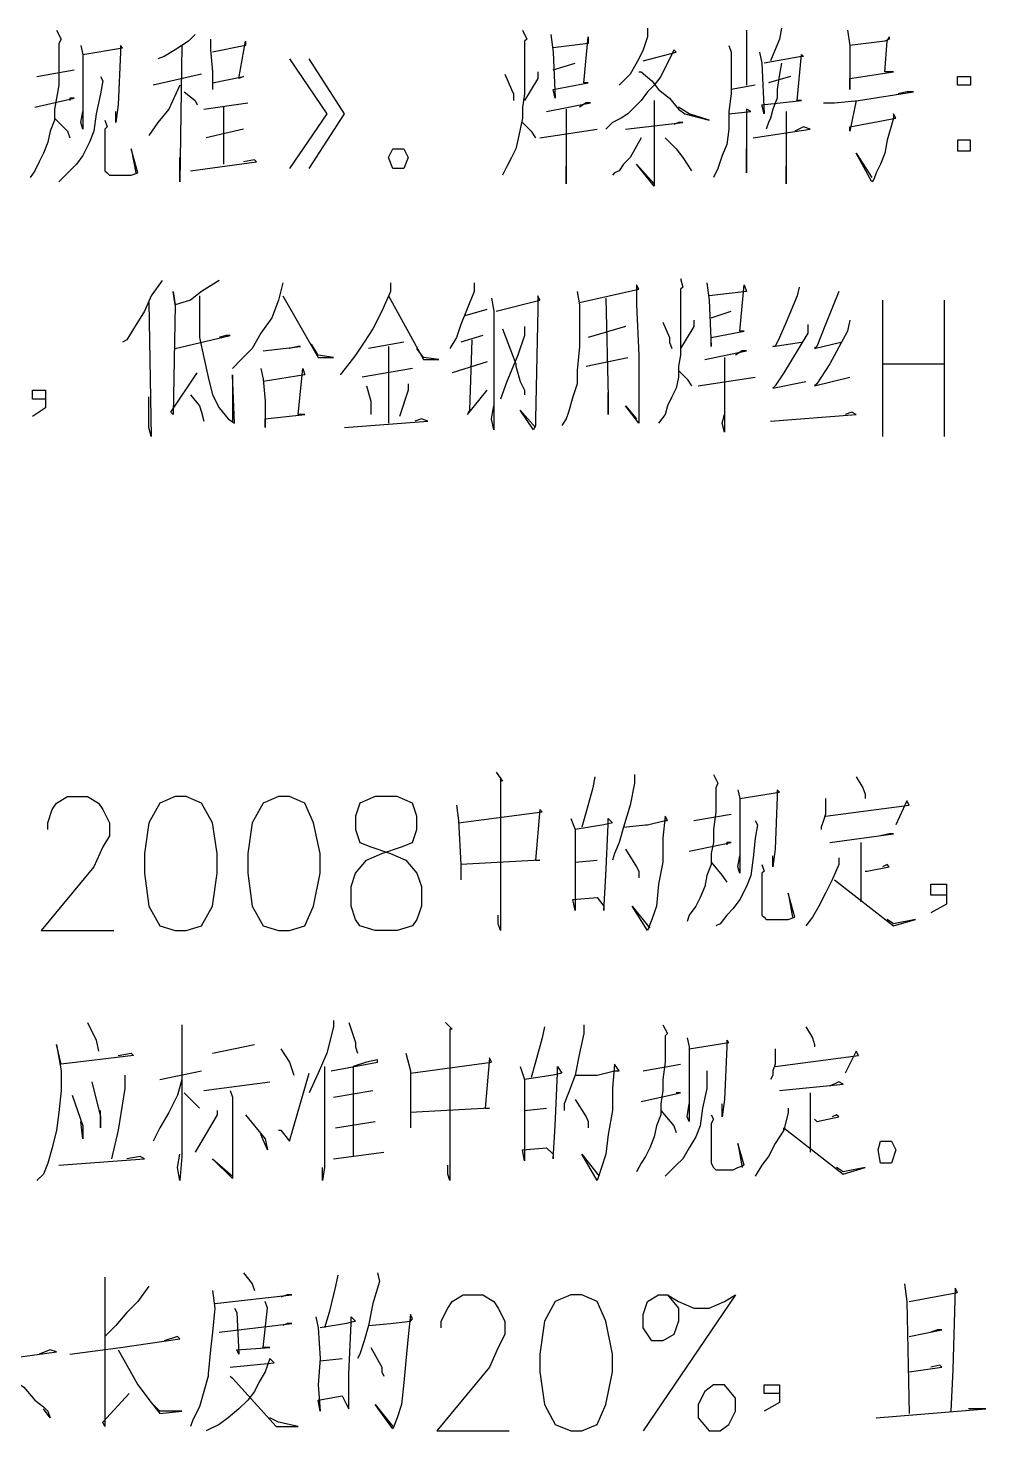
# Model space of a CAD drawing. Header units: millimetres. Extents: x -892 to 4698, y -3687 to 4524.
# Drawn here: x 3931 to 4215.1, y 3663.5 to 4079.9 of the extents above; entities that cross this region are included whole.
import ezdxf

# ---------------------------------------------------------------- set-up
doc = ezdxf.new("R2010")
doc.units = ezdxf.units.MM
doc.layers.add('1', color=7, linetype='Continuous')

msp = doc.modelspace()

# ---------------------------------------------------------------- linework, layer by layer
at = {"layer": '1', "color": 0, "lineweight": 25}
for points in [[(3939.45, 4079.29), (3940.76, 4076.68), (3940.1, 4075.38), (3940.1, 4068.21), (3940.1, 4063), (3939.45, 4059.09), (3938.8, 4055.83), (3938.8, 4052.57), (3937.5, 4049.31), (3936.85, 4046.05), (3935.54, 4042.8), (3934.24, 4040.19), (3932.94, 4037.58), (3931.63, 4035.63)], [(3980.51, 4077.99), (3978.56, 4076.03), (3974.65, 4073.43), (3971.39, 4071.47), (3969.43, 4070.82)], [(4077.61, 4079.29), (4078.92, 4076.68), (4078.27, 4076.03), (4078.27, 4065.61), (4078.27, 4060.39), (4077.61, 4056.48), (4077.61, 4053.22), (4076.96, 4049.96), (4076.31, 4046.71), (4075.66, 4044.1), (4074.36, 4041.49), (4073.05, 4038.89), (4071.75, 4036.28)], [(4086.09, 4077.99), (4086.74, 4072.77), (4087.39, 4059.09), (4086.74, 4061.7), (4097.17, 4063.65), (4095.86, 4063.65), (4097.17, 4077.34), (4097.17, 4075.38), (4086.74, 4074.08)], [(4114.76, 4079.94), (4114.76, 4077.34), (4113.46, 4073.43), (4112.15, 4070.82), (4109.55, 4066.26), (4107.59, 4064.3), (4106.29, 4063)], [(4144.09, 4079.29), (4144.09, 4077.34), (4144.09, 4063)], [(4154.51, 4079.94), (4153.86, 4076.68), (4151.26, 4070.17)], [(4174.07, 4079.29), (4174.72, 4074.73), (4174.72, 4061.7), (4174.72, 4064.95), (4187.75, 4066.91), (4185.14, 4066.91), (4185.8, 4076.03), (4186.45, 4077.34), (4186.45, 4076.68), (4185.14, 4076.03), (4174.72, 4074.73)], [(3946.62, 4074.73), (3947.27, 4072.12), (3947.27, 4053.88), (3947.27, 4049.96), (3946.62, 4051.92), (3947.27, 4055.18)], [(3947.27, 4072.12), (3959, 4074.08), (3958.35, 4074.73), (3958.35, 4072.77), (3957.7, 4057.13), (3957.05, 4051.92), (3957.05, 4053.22), (3957.05, 4055.18)], [(3976.6, 4074.73), (3975.95, 4034.32), (3975.95, 4037.58), (3975.95, 4041.49)], [(3985.07, 4076.68), (3985.07, 4073.43), (3985.72, 4066.91), (3985.72, 4061.7)], [(3985.72, 4063.65), (3994.85, 4065.61), (3993.54, 4064.95), (3995.5, 4076.03), (3995.5, 4074.73), (3985.72, 4072.77)], [(4113.46, 4070.17), (4123.23, 4072.77), (4122.58, 4073.43), (4121.93, 4072.12), (4119.97, 4068.21), (4118.67, 4065.61), (4116.72, 4063), (4114.76, 4061.04), (4112.81, 4058.44), (4110.85, 4056.48), (4108.9, 4054.53), (4106.94, 4053.22), (4104.33, 4051.92), (4103.03, 4050.62), (4102.38, 4049.96)], [(4138.87, 4074.73), (4139.53, 4072.77), (4139.53, 4066.26), (4139.53, 4060.39), (4138.87, 4055.18), (4138.87, 4049.96), (4138.22, 4045.4), (4136.92, 4042.14), (4135.62, 4038.23), (4134.31, 4035.63)], [(4148, 4072.77), (4148.65, 4069.52), (4149.3, 4054.53), (4148.65, 4057.13), (4160.38, 4058.44), (4159.08, 4058.44), (4160.38, 4072.12), (4161.03, 4071.47), (4160.38, 4071.47), (4149.3, 4069.52)], [(4008.53, 4070.82), (4019.61, 4054.53), (4008.53, 4038.23)], [(4014.4, 4038.23), (4024.83, 4054.53), (4014.4, 4070.82)], [(4086.74, 4067.56), (4093.25, 4069.52)], [(4154.51, 4069.52), (4153.86, 4066.26), (4153.21, 4061.7), (4153.21, 4059.09), (4151.91, 4055.83), (4151.26, 4053.22), (4150.6, 4051.92), (4149.95, 4049.96)], [(3933.59, 4065.61), (3944.67, 4067.56)], [(3952.49, 4065.61), (3953.14, 4064.3), (3952.49, 4060.39), (3951.18, 4054.53), (3950.53, 4049.31), (3949.23, 4046.05), (3947.27, 4042.14), (3945.32, 4039.54), (3943.36, 4037.58), (3941.41, 4035.63), (3940.1, 4034.32)], [(3982.47, 4066.26), (3968.13, 4063)], [(4072.4, 4066.26), (4074.36, 4061.7), (4075.01, 4060.39), (4075.01, 4058.44)], [(4082.18, 4066.91), (4082.18, 4064.95), (4078.27, 4058.44)], [(4112.15, 4066.91), (4112.81, 4066.91), (4116.06, 4064.3), (4118.02, 4061.7), (4121.28, 4059.09), (4123.88, 4055.83), (4125.84, 4054.53), (4133.01, 4052.57), (4127.14, 4054.53), (4123.88, 4056.48)], [(4157.12, 4065.61), (4150.6, 4063.65)], [(4210.56, 4065.61), (4210.56, 4063), (4206.65, 4063), (4206.65, 4065.61), (4210.56, 4065.61)], [(3975.95, 4063), (3972.69, 4055.83), (3969.43, 4051.92), (3966.82, 4048.01)], [(3977.25, 4061.04), (3980.51, 4058.44), (3981.16, 4057.13)], [(4146.69, 4063), (4139.53, 4061.7)], [(4166.9, 4057.79), (4170.16, 4057.79), (4177.32, 4058.44), (4193.62, 4061.04), (4191.66, 4061.04), (4189.06, 4060.39)], [(3932.94, 4056.48), (3944.67, 4059.09), (3943.36, 4059.09), (3943.36, 4058.44)], [(3983.12, 4055.83), (3996.15, 4057.79)], [(3988.98, 4056.48), (3988.98, 4039.54)], [(4084.78, 4055.18), (4097.82, 4057.79), (4096.51, 4057.79), (4094.56, 4056.48)], [(4116.72, 4057.79), (4116.72, 4033.02), (4111.5, 4039.54), (4116.72, 4033.67)], [(4116.72, 4058.44), (4116.72, 4057.79)], [(4176.67, 4058.44), (4174.72, 4049.31), (4174.72, 4050.62), (4188.4, 4053.22), (4187.75, 4054.53), (4187.75, 4053.22), (4185.8, 4046.71), (4185.14, 4042.8), (4183.84, 4039.54), (4182.54, 4036.93), (4181.89, 4034.98), (4181.23, 4034.32), (4176.67, 4042.8), (4181.23, 4035.63)], [(3938.8, 4053.22), (3942.71, 4049.31), (3943.36, 4047.36)], [(3953.79, 4052.57), (3954.44, 4050.62), (3953.79, 4049.96), (3953.79, 4039.54), (3953.79, 4037.58), (3954.44, 4036.93), (3955.09, 4036.28), (3956.4, 4036.28), (3960.31, 4036.28), (3961.61, 4036.28), (3963.57, 4036.93), (3961.61, 4044.1), (3962.91, 4036.93)], [(4090.65, 4055.83), (4090.65, 4033.67), (4090.65, 4036.28), (4090.65, 4038.89)], [(4138.87, 4054.53), (4145.39, 4055.18), (4144.09, 4055.83), (4144.09, 4036.93), (4144.09, 4040.19), (4144.09, 4044.1)], [(4155.82, 4055.18), (4155.82, 4053.22), (4155.82, 4052.57), (4155.82, 4033.67), (4155.82, 4036.28), (4155.82, 4038.89)], [(3994.85, 4049.96), (3983.77, 4047.36)], [(4077.61, 4051.92), (4080.22, 4049.31), (4081.52, 4047.36)], [(4082.83, 4047.36), (4099.77, 4049.96)], [(4108.24, 4049.96), (4125.19, 4051.92), (4123.88, 4051.92), (4122.58, 4051.27)], [(4146.04, 4047.36), (4162.99, 4049.96), (4161.03, 4050.62), (4158.43, 4049.31)], [(4042.42, 4044.1), (4043.73, 4041.49), (4042.42, 4038.23), (4039.16, 4038.23), (4037.86, 4041.49), (4039.16, 4044.1), (4042.42, 4044.1)], [(4112.81, 4047.36), (4109.55, 4041.49), (4107.59, 4039.54), (4106.29, 4037.58), (4104.99, 4036.93), (4104.33, 4036.28)], [(4119.97, 4047.36), (4123.23, 4044.1), (4125.19, 4041.49), (4127.8, 4037.58)], [(4206.65, 4046.71), (4206.65, 4043.45), (4210.56, 4043.45), (4210.56, 4046.71), (4206.65, 4046.71)], [(3979.21, 4037.58), (3998.76, 4040.19), (3998.11, 4040.84), (3994.85, 4040.19)], [(3970.73, 4005), (3967.48, 4000.44), (3965.52, 3995.87), (3962.26, 3990.66), (3960.31, 3987.4), (3959, 3986.75)], [(3987.68, 4005), (3982.47, 4001.74), (3979.21, 3999.13), (3974.65, 3997.83), (3973.99, 4001.74), (3974.65, 3997.83), (3973.99, 3965.24), (3973.34, 3965.9), (3981.16, 3977.63)], [(4006.58, 4004.35), (4005.28, 3999.13), (4003.32, 3993.92), (4000.06, 3989.36), (3997.45, 3984.79), (3994.2, 3981.54), (3991.59, 3978.93)], [(4038.51, 4004.35), (4038.51, 4001.74), (4035.91, 3995.87), (4033.3, 3990.66), (4030.69, 3986.75), (4028.08, 3982.84), (4026.13, 3980.23), (4023.52, 3976.97)], [(4063.28, 4004.35), (4063.28, 4001.74), (4059.37, 3991.96), (4058.06, 3988.05), (4056.11, 3984.79)], [(4094.56, 3998.48), (4112.15, 4002.39), (4111.5, 4003.69), (4111.5, 3997.83), (4112.15, 3982.84), (4112.15, 3975.02), (4112.15, 3973.72), (4112.15, 3968.5), (4112.15, 3964.59), (4112.15, 3962.64), (4108.24, 3967.85), (4111.5, 3963.94)], [(4124.54, 4005.65), (4125.19, 4003.04), (4124.54, 4002.39), (4124.54, 3991.31), (4124.54, 3986.75), (4124.54, 3982.84), (4123.88, 3979.58), (4123.88, 3976.32), (4123.23, 3973.06), (4121.93, 3970.46), (4120.63, 3967.85), (4119.97, 3965.24), (4118.02, 3962.64)], [(4132.36, 4004.35), (4133.01, 3999.13), (4133.66, 3985.45), (4133.66, 3988.05), (4143.44, 3990.01), (4142.13, 3990.01), (4143.44, 4003.69), (4144.09, 4001.74), (4133.01, 4000.44)], [(4159.73, 4003.04), (4159.08, 4000.44), (4155.82, 3992.62), (4153.86, 3988.05), (4152.56, 3985.45), (4151.91, 3985.45), (4160.38, 3986.75)], [(3966.82, 3998.48), (3967.48, 3958.73), (3966.82, 3961.33), (3966.82, 3970.46)], [(3981.81, 4000.44), (3981.81, 3993.92), (3981.81, 3988.05), (3983.12, 3982.19), (3984.42, 3976.32), (3985.72, 3971.11), (3987.68, 3967.2), (3990.29, 3963.94), (3992.24, 3962.64), (3991.59, 3976.97), (3991.59, 3963.29)], [(4006.58, 4000.44), (4017.01, 3982.19), (4021.57, 3982.19), (4017.01, 3982.84), (4015.05, 3986.1)], [(4037.86, 4000.44), (4048.29, 3981.54), (4052.85, 3981.54), (4048.29, 3982.19), (4046.33, 3984.79)], [(4068.49, 3999.78), (4069.14, 3995.87), (4069.14, 3960.68), (4068.49, 3963.94), (4069.14, 3967.85)], [(4069.79, 3995.87), (4082.83, 3999.13), (4082.18, 4000.44), (4082.18, 3996.53), (4081.52, 3963.94), (4081.52, 3961.99), (4080.87, 3960.68), (4076.96, 3966.55), (4081.52, 3961.33)], [(4093.91, 4001.74), (4094.56, 3997.83), (4094.56, 3993.27), (4094.56, 3985.45), (4093.91, 3978.28), (4093.91, 3974.37), (4092.6, 3970.46), (4091.3, 3965.9), (4090.65, 3963.94), (4089.34, 3961.99)], [(4102.38, 3999.78), (4103.03, 3970.46), (4103.03, 3965.24), (4103.03, 3967.85), (4103.03, 3971.76)], [(4171.46, 4001.74), (4167.55, 3991.96), (4164.94, 3985.45), (4164.29, 3984.79), (4172.11, 3986.75)], [(4184.49, 3999.13), (4184.49, 3958.73)], [(4202.74, 3999.13), (4202.74, 3958.73)], [(4060.67, 3994.57), (4067.19, 3996.53)], [(4133.66, 3993.92), (4139.53, 3995.87)], [(4078.27, 3991.31), (4078.27, 3988.71), (4076.31, 3982.84), (4073.05, 3975.02), (4071.1, 3969.81)], [(4071.75, 3990.66), (4075.66, 3980.23), (4075.66, 3979.58), (4076.96, 3975.02), (4078.27, 3972.41), (4078.27, 3971.11)], [(4108.24, 3991.31), (4097.17, 3988.05)], [(4119.32, 3992.62), (4121.28, 3988.05), (4121.28, 3986.75), (4121.93, 3984.79)], [(4128.45, 3993.27), (4128.45, 3991.31), (4124.54, 3984.79)], [(4162.34, 3991.96), (4162.34, 3989.36), (4157.12, 3980.88), (4155.17, 3977.63), (4152.56, 3973.72), (4151.91, 3973.06), (4161.68, 3975.02)], [(4174.72, 3993.27), (4174.07, 3990.01), (4168.85, 3980.23), (4164.94, 3974.37), (4164.29, 3973.72), (4174.72, 3976.32)], [(3974.65, 3984.79), (3990.94, 3988.71), (3989.63, 3988.71), (3987.68, 3988.05)], [(4000.71, 3984.14), (4011.79, 3985.45), (4011.14, 3985.45), (4008.53, 3984.79)], [(4042.42, 3986.75), (4031.99, 3984.79)], [(4037.86, 3985.45), (4037.86, 3962.64)], [(4065.88, 3988.71), (4059.37, 3986.75)], [(4062.62, 3987.4), (4061.97, 3966.55), (4061.32, 3965.24), (4067.19, 3972.41)], [(4096.51, 3979.58), (4108.9, 3982.19)], [(4131.71, 3981.54), (4144.09, 3984.14), (4142.78, 3984.14), (4140.83, 3982.84)], [(4137.57, 3982.19), (4137.57, 3960.03), (4136.92, 3962.64), (4137.57, 3965.24)], [(4000.06, 3978.93), (4000.71, 3975.67), (4001.36, 3969.15), (4001.36, 3961.33), (4001.36, 3963.94), (4013.1, 3965.24), (4011.14, 3965.24), (4012.44, 3978.93), (4013.1, 3976.97), (4000.71, 3975.02)], [(4045.03, 3978.93), (4030.04, 3976.32)], [(4067.19, 3980.88), (4056.76, 3977.63)], [(4123.88, 3978.28), (4126.49, 3975.67), (4127.8, 3973.72)], [(4184.49, 3980.23), (4202.74, 3980.23)], [(4031.34, 3973.72), (4032.65, 3969.15), (4032.65, 3967.2), (4032.65, 3965.24)], [(4043.73, 3974.37), (4043.73, 3972.41), (4041.12, 3964.59)], [(4129.75, 3973.72), (4146.69, 3976.32)], [(3936.19, 3969.81), (3932.28, 3969.81), (3932.28, 3972.41), (3936.19, 3972.41), (3936.19, 3967.2), (3932.28, 3964.59)], [(3979.21, 3971.11), (3981.81, 3967.85), (3982.47, 3965.9), (3983.12, 3963.29)], [(4151.26, 3963.29), (4176.67, 3965.24), (4175.37, 3965.9), (4173.41, 3965.24)], [(4024.83, 3961.33), (4049.59, 3963.29), (4047.64, 3963.94), (4045.68, 3963.29)], [(4069.79, 3859.02), (4071.75, 3856.41), (4071.1, 3857.06), (4071.1, 3812.09), (4070.45, 3814.05), (4070.45, 3816.66)], [(4099.12, 3857.71), (4098.47, 3854.45), (4096.51, 3847.29), (4095.21, 3842.72)], [(4110.85, 3858.36), (4110.85, 3855.76), (4109.55, 3849.24), (4107.59, 3842.72), (4106.29, 3838.16), (4104.99, 3834.9), (4104.33, 3832.95)], [(4134.31, 3858.36), (4135.62, 3855.76), (4134.96, 3854.45), (4134.96, 3847.29), (4134.31, 3842.07), (4134.31, 3838.16), (4133.66, 3834.9), (4133.66, 3831.64), (4132.36, 3828.39), (4131.71, 3825.13), (4130.4, 3821.87), (4129.1, 3819.26), (4127.14, 3816.66), (4126.49, 3814.7)], [(4176.67, 3857.71), (4178.63, 3854.45), (4179.28, 3852.5), (4179.28, 3851.2)], [(4141.48, 3853.8), (4142.13, 3851.2), (4142.13, 3832.95), (4142.13, 3829.04), (4141.48, 3830.99), (4142.13, 3834.25)], [(4142.13, 3851.2), (4153.86, 3853.15), (4153.21, 3853.8), (4153.21, 3851.85), (4152.56, 3836.21), (4151.91, 3830.99), (4151.91, 3832.3), (4151.91, 3834.25)], [(3936.85, 3842.07), (3936.85, 3844.03), (3938.15, 3847.94), (3939.45, 3849.89), (3942.71, 3851.85), (3948.58, 3851.85), (3951.84, 3849.89), (3953.14, 3847.94), (3955.09, 3844.03), (3955.09, 3840.12), (3953.14, 3836.86), (3950.53, 3830.99), (3934.89, 3812.09), (3956.4, 3812.09)], [(3974.65, 3851.85), (3970.08, 3849.89), (3966.82, 3844.03), (3965.52, 3834.9), (3965.52, 3829.04), (3966.82, 3819.26), (3970.08, 3813.4), (3974.65, 3812.09), (3977.9, 3812.09), (3982.47, 3813.4), (3985.72, 3819.26), (3987.03, 3829.04), (3987.03, 3834.9), (3985.72, 3844.03), (3982.47, 3849.89), (3977.9, 3851.85), (3974.65, 3851.85)], [(4005.28, 3851.85), (4000.71, 3849.89), (3997.45, 3844.03), (3996.15, 3834.9), (3996.15, 3829.04), (3997.45, 3819.26), (4000.71, 3813.4), (4005.28, 3812.09), (4008.53, 3812.09), (4013.1, 3813.4), (4015.7, 3819.26), (4017.66, 3829.04), (4017.66, 3834.9), (4015.7, 3844.03), (4013.1, 3849.89), (4008.53, 3851.85), (4005.28, 3851.85)], [(4033.95, 3851.85), (4029.39, 3849.89), (4028.08, 3845.98), (4028.08, 3842.07), (4029.39, 3838.16), (4032.65, 3836.86), (4038.51, 3834.9), (4043.07, 3832.95), (4046.33, 3829.04), (4047.64, 3825.13), (4047.64, 3819.26), (4046.33, 3815.35), (4045.03, 3813.4), (4040.47, 3812.09), (4033.95, 3812.09), (4029.39, 3813.4), (4028.08, 3815.35), (4026.78, 3819.26), (4026.78, 3825.13), (4028.08, 3829.04), (4031.34, 3832.95), (4035.91, 3834.9), (4041.77, 3836.86), (4045.03, 3838.16), (4046.33, 3842.07), (4046.33, 3845.98), (4045.03, 3849.89), (4040.47, 3851.85), (4033.95, 3851.85)], [(4058.06, 3849.24), (4058.71, 3844.68), (4059.37, 3831.64), (4059.37, 3827.08)], [(4058.71, 3844.03), (4083.48, 3847.29), (4082.83, 3847.94), (4081.52, 3832.95), (4082.83, 3832.95), (4059.37, 3831.64)], [(4167.55, 3851.2), (4167.55, 3848.59), (4167.55, 3846.63), (4166.9, 3844.68), (4166.25, 3842.72), (4166.25, 3842.07)], [(4167.55, 3845.98), (4192.31, 3849.24), (4191.66, 3850.54), (4188.4, 3843.38)], [(4091.95, 3845.33), (4093.25, 3842.07), (4093.25, 3832.95), (4093.25, 3825.13), (4093.25, 3817.96), (4092.6, 3821.22), (4099.77, 3821.87), (4101.73, 3819.26), (4101.73, 3817.96), (4102.38, 3828.39), (4103.03, 3843.38), (4103.03, 3845.33), (4104.33, 3844.03), (4101.73, 3843.38), (4093.25, 3842.07)], [(4107.59, 3842.72), (4114.11, 3843.38), (4114.76, 3843.38), (4119.97, 3844.68), (4120.63, 3844.68), (4119.97, 3845.98), (4119.32, 3839.47), (4119.32, 3832.3), (4118.02, 3825.78), (4117.37, 3819.26), (4116.06, 3815.35), (4114.76, 3812.09), (4110.2, 3819.26), (4115.41, 3812.75)], [(4128.45, 3844.68), (4139.53, 3846.63)], [(4146.69, 3844.68), (4147.35, 3843.38), (4146.69, 3839.47), (4146.04, 3833.6), (4145.39, 3828.39), (4144.09, 3825.13), (4142.13, 3821.22), (4140.18, 3818.61), (4138.22, 3816.66), (4136.27, 3814.05), (4134.96, 3813.4)], [(4168.85, 3838.16), (4187.75, 3840.77), (4186.45, 3840.77), (4183.84, 3840.12)], [(4108.24, 3836.21), (4111.5, 3830.99), (4112.15, 3829.69), (4112.15, 3827.73)], [(4127.14, 3835.56), (4139.53, 3838.16), (4138.22, 3838.16), (4138.22, 3837.51)], [(4177.98, 3838.16), (4177.98, 3836.21), (4177.98, 3820.57)], [(4093.25, 3832.3), (4099.77, 3832.95)], [(4133.66, 3832.3), (4136.92, 3828.39), (4138.22, 3826.43)], [(4148.65, 3831.64), (4149.3, 3829.69), (4148.65, 3829.04), (4148.65, 3818.61), (4148.65, 3816.66), (4149.3, 3816), (4149.95, 3815.35), (4151.26, 3815.35), (4155.17, 3815.35), (4156.47, 3815.35), (4158.43, 3816), (4156.47, 3823.17), (4157.77, 3816)], [(4171.46, 3833.6), (4171.46, 3831.64), (4169.5, 3827.08), (4167.55, 3823.17), (4165.59, 3819.26), (4163.64, 3816), (4161.68, 3813.4)], [(4179.28, 3829.69), (4179.93, 3829.69), (4186.45, 3830.99), (4185.8, 3831.64), (4184.49, 3830.99)], [(4170.16, 3827.08), (4187.75, 3813.4), (4194.27, 3815.35), (4187.75, 3814.05), (4185.8, 3815.35)], [(4203.39, 3822.52), (4198.83, 3822.52), (4198.83, 3825.78), (4203.39, 3825.78), (4203.39, 3819.91), (4198.83, 3817.31)], [(3948.58, 3784.72), (3951.18, 3779.51), (3951.84, 3776.25)], [(3976.6, 3784.07), (3976.6, 3744.97), (3975.95, 3737.8), (3975.3, 3741.71), (3975.95, 3745.62)], [(4021.57, 3785.37), (4021.57, 3783.42), (4019.61, 3775.6), (4017.01, 3769.73), (4014.4, 3763.87)], [(4026.13, 3784.72), (4028.08, 3778.86), (4028.08, 3777.55), (4028.74, 3775.6)], [(4054.8, 3784.72), (4056.76, 3782.77), (4056.11, 3782.77), (4056.11, 3737.8), (4055.46, 3739.75), (4055.46, 3742.36)], [(4084.13, 3783.42), (4083.48, 3780.16), (4081.52, 3772.99), (4080.22, 3768.43)], [(4095.86, 3784.07), (4095.86, 3781.46), (4094.56, 3775.6), (4093.25, 3769.08), (4091.3, 3763.87), (4090, 3760.61), (4090, 3758.65)], [(4119.32, 3784.07), (4120.63, 3781.46), (4119.97, 3780.81), (4119.97, 3772.99), (4119.32, 3767.78), (4119.32, 3764.52), (4118.67, 3760.61), (4118.67, 3757.35), (4117.37, 3754.09), (4116.72, 3750.83), (4115.41, 3747.58), (4114.11, 3744.97), (4112.81, 3743.01), (4111.5, 3740.41)], [(4161.68, 3783.42), (4163.64, 3780.16), (4164.29, 3778.21), (4164.29, 3777.55)], [(3957.7, 3774.95), (3961.61, 3775.6), (3962.26, 3774.95), (3940.76, 3772.34), (3939.45, 3778.21), (3940.76, 3770.38), (3940.76, 3764.52), (3940.1, 3758), (3939.45, 3752.79), (3938.15, 3747.58), (3936.85, 3743.01), (3935.54, 3739.75), (3933.59, 3737.8)], [(3985.72, 3775.6), (3998.11, 3778.21)], [(4126.49, 3780.16), (4127.14, 3777.55), (4127.14, 3758.65), (4127.14, 3755.4), (4126.49, 3756.7), (4127.14, 3760.61)], [(4127.14, 3776.9), (4138.87, 3778.86), (4138.22, 3779.51), (4138.22, 3777.55), (4137.57, 3761.91), (4136.92, 3756.7), (4136.92, 3758.65), (4136.92, 3760.61)], [(4005.93, 3776.9), (4008.53, 3772.99), (4009.84, 3769.08)], [(4020.92, 3770.38), (4034.6, 3772.99), (4034.6, 3773.64), (4031.34, 3772.99), (4027.43, 3771.69), (4027.43, 3744.97)], [(4043.07, 3775.6), (4044.38, 3770.38), (4044.38, 3757.35), (4044.38, 3753.44)], [(4044.38, 3769.73), (4068.49, 3772.99), (4067.84, 3774.3), (4066.54, 3759.31), (4067.84, 3759.31), (4044.38, 3758)], [(4152.56, 3776.9), (4152.56, 3774.3), (4152.56, 3772.34), (4151.91, 3770.38), (4151.91, 3769.08), (4151.26, 3767.78)], [(4152.56, 3771.69), (4177.32, 3774.95), (4176.67, 3776.25), (4173.41, 3769.73)], [(3959.66, 3769.08), (3959.66, 3765.17), (3957.7, 3752.79), (3955.75, 3744.32)], [(3970.08, 3767.78), (3982.47, 3770.38)], [(4005.28, 3752.79), (4005.93, 3752.79), (4008.53, 3749.53), (4014.4, 3769.73)], [(4018.96, 3771.69), (4018.96, 3746.92), (4018.96, 3741.71), (4018.31, 3737.8), (4018.31, 3741.71)], [(4076.96, 3771.69), (4078.27, 3767.78), (4078.27, 3758.65), (4078.27, 3750.83), (4078.27, 3743.67), (4077.61, 3746.92), (4084.78, 3747.58), (4086.74, 3745.62), (4086.74, 3744.32), (4087.39, 3754.09), (4088.04, 3769.73), (4088.04, 3771.69), (4089.34, 3769.73), (4086.74, 3769.08), (4078.27, 3767.78)], [(4093.25, 3769.08), (4099.77, 3769.08), (4104.99, 3770.38), (4106.29, 3770.38), (4104.99, 3772.34), (4104.33, 3765.17), (4104.33, 3758.65), (4103.03, 3751.49), (4102.38, 3745.62), (4101.08, 3741.71), (4099.77, 3737.8), (4095.21, 3745.62), (4100.42, 3739.1)], [(4113.46, 3770.38), (4124.54, 3772.34)], [(4132.36, 3770.38), (4132.36, 3769.73), (4132.36, 3765.17), (4131.05, 3759.31), (4130.4, 3754.09), (4129.1, 3750.83), (4127.14, 3747.58), (4125.19, 3744.32), (4123.23, 3742.36), (4121.28, 3740.41), (4119.97, 3739.1)], [(3949.88, 3767.13), (3952.49, 3756.7), (3952.49, 3753.44), (3952.49, 3758.65)], [(3976.6, 3767.78), (3975.3, 3763.22), (3972.69, 3758), (3970.08, 3753.44), (3968.13, 3749.53)], [(3983.12, 3764.52), (4002.67, 3767.13)], [(4153.86, 3764.52), (4172.76, 3766.47), (4171.46, 3767.13), (4168.85, 3765.82)], [(3944.02, 3763.22), (3947.27, 3754.09), (3947.27, 3750.18), (3946.62, 3755.4)], [(3977.25, 3763.87), (3981.81, 3759.31)], [(3990.94, 3764.52), (3991.59, 3762.56), (3991.59, 3744.32), (3991.59, 3739.75), (3991.59, 3738.45), (3985.72, 3744.32), (3991.59, 3739.1)], [(4021.57, 3762.56), (4033.3, 3764.52)], [(4093.25, 3761.91), (4096.51, 3756.7), (4097.17, 3755.4), (4097.17, 3753.44)], [(4112.81, 3761.26), (4124.54, 3763.87), (4123.23, 3763.87)], [(4162.99, 3763.87), (4162.99, 3761.91), (4162.99, 3746.27)], [(3987.03, 3758.65), (3987.03, 3757.35), (3980.51, 3746.27)], [(3995.5, 3757.35), (4001.36, 3750.18), (4002.02, 3746.92), (4000.06, 3751.49)], [(4078.27, 3758.65), (4084.78, 3759.31)], [(4118.67, 3758.65), (4122.58, 3754.09), (4123.23, 3752.14)], [(4133.66, 3757.35), (4134.31, 3756.05), (4133.66, 3754.74), (4133.66, 3744.32), (4133.66, 3743.01), (4134.31, 3741.71), (4134.96, 3741.06), (4136.27, 3741.06), (4140.18, 3741.06), (4141.48, 3741.71), (4143.44, 3742.36), (4141.48, 3748.88), (4142.78, 3741.71)], [(4156.47, 3759.31), (4156.47, 3758), (4155.17, 3752.79), (4152.56, 3748.88), (4150.6, 3744.97), (4148.65, 3742.36), (4146.69, 3739.1)], [(4164.29, 3756.05), (4164.94, 3755.4), (4171.46, 3756.7), (4170.81, 3757.35), (4169.5, 3756.7)], [(4022.22, 3753.44), (4033.95, 3755.4)], [(4155.17, 3752.79), (4155.17, 3753.44), (4172.76, 3739.75), (4179.28, 3741.71), (4172.76, 3740.41), (4170.81, 3741.71)], [(4187.1, 3749.53), (4188.4, 3746.92), (4187.1, 3743.01), (4183.84, 3743.01), (4183.19, 3746.92), (4183.84, 3749.53), (4187.1, 3749.53)], [(3940.1, 3742.36), (3965.52, 3744.32), (3964.22, 3744.97), (3960.31, 3744.32)], [(4021.57, 3744.32), (4036.56, 3746.27)], [(3953.79, 3709.13), (3953.79, 3707.17), (3953.79, 3664.81), (3953.14, 3666.11), (3960.96, 3674.58)], [(3966.82, 3706.52), (3963.57, 3701.96), (3960.31, 3698.7), (3957.05, 3694.79), (3953.79, 3691.53)], [(3994.85, 3710.43), (3997.45, 3707.17), (3998.11, 3705.21)], [(4022.87, 3709.78), (4022.22, 3706.52), (4020.26, 3698.7), (4018.96, 3694.14)], [(4034.6, 3710.43), (4035.25, 3707.82), (4033.3, 3701.3), (4031.99, 3694.79), (4030.69, 3690.23), (4029.39, 3686.32), (4028.74, 3685.01)], [(4191.01, 3707.17), (4191.66, 3701.96), (4192.31, 3668.72)], [(3985.72, 3705.21), (3986.38, 3700), (3985.72, 3692.83), (3985.07, 3687.62), (3984.42, 3680.45), (3984.42, 3679.8), (3983.12, 3675.24), (3981.81, 3670.67), (3979.86, 3666.76), (3979.21, 3664.81)], [(3986.38, 3701.3), (4009.19, 3703.91), (4007.88, 3703.91), (4005.93, 3703.26)], [(4053.5, 3694.14), (4053.5, 3696.09), (4055.46, 3700), (4056.76, 3701.96), (4060.02, 3703.91), (4065.88, 3703.91), (4069.14, 3701.96), (4070.45, 3700), (4072.4, 3696.09), (4072.4, 3692.18), (4070.45, 3688.27), (4067.84, 3682.41), (4052.2, 3663.51), (4073.7, 3663.51)], [(4091.95, 3703.91), (4087.39, 3701.96), (4084.13, 3696.09), (4082.83, 3686.32), (4082.83, 3681.1), (4084.13, 3671.33), (4087.39, 3665.46), (4091.95, 3663.51), (4095.21, 3663.51), (4099.77, 3665.46), (4102.38, 3671.33), (4104.33, 3681.1), (4104.33, 3686.32), (4102.38, 3696.09), (4099.77, 3701.96), (4095.21, 3703.91), (4091.95, 3703.91)], [(4120.63, 3703.91), (4123.88, 3700), (4123.88, 3696.09), (4122.58, 3692.18), (4119.32, 3690.23), (4116.06, 3690.23), (4113.46, 3694.14), (4113.46, 3698.05), (4114.76, 3701.96), (4118.02, 3703.91), (4120.63, 3703.91), (4123.88, 3701.96), (4128.45, 3700), (4133.01, 3700), (4137.57, 3701.96), (4140.83, 3703.91), (4113.46, 3663.51)], [(4192.31, 3701.96), (4206.65, 3704.56), (4206, 3705.87), (4205.35, 3681.75), (4204.7, 3669.37)], [(3992.24, 3700), (3992.89, 3698.7), (3993.54, 3686.32), (3992.89, 3687.62), (4002.67, 3688.27), (4000.71, 3688.27), (4002.02, 3700), (4001.36, 3701.96)], [(4031.99, 3694.79), (4038.51, 3695.44), (4044.38, 3696.09), (4045.03, 3696.74), (4044.38, 3698.05), (4043.73, 3691.53), (4043.07, 3684.36), (4042.42, 3677.84), (4041.77, 3671.33), (4040.47, 3667.42), (4039.16, 3664.16), (4033.95, 3671.33), (4039.16, 3664.81)], [(3987.68, 3692.83), (4009.19, 3695.44), (4007.88, 3695.44), (4006.58, 3694.79)], [(4016.35, 3697.39), (4017.01, 3694.14), (4017.66, 3685.01), (4017.01, 3677.19), (4017.66, 3669.37), (4017.01, 3672.63), (4024.17, 3673.93), (4025.48, 3671.33), (4026.13, 3670.02), (4026.13, 3680.45), (4026.78, 3695.44), (4026.78, 3697.39), (4028.08, 3696.09), (4025.48, 3695.44), (4017.66, 3694.14)], [(3943.36, 3686.32), (3958.35, 3688.27), (3975.95, 3690.88), (3975.3, 3691.53), (3971.39, 3690.23)], [(4192.31, 3691.53), (4202.09, 3693.48), (4200.79, 3693.48), (4198.83, 3692.83)], [(3908.82, 3683.71), (3910.13, 3683.06), (3910.78, 3683.06), (3939.45, 3686.97), (3937.5, 3687.62), (3934.24, 3686.32)], [(3957.7, 3687.62), (3960.31, 3683.06), (3963.57, 3677.19), (3967.48, 3671.98), (3970.08, 3668.72), (3976.6, 3669.37), (3970.08, 3669.37)], [(4032.65, 3688.27), (4035.91, 3682.41), (4035.91, 3681.1), (4036.56, 3679.8)], [(3990.94, 3682.41), (4003.97, 3683.71), (4002.67, 3685.01), (4001.36, 3681.1), (3999.41, 3677.84), (3998.11, 3675.24), (3996.15, 3672.63), (3993.54, 3670.02), (3990.29, 3667.42), (3987.68, 3665.46), (3983.77, 3663.51)], [(4017.66, 3684.36), (4024.17, 3685.01)], [(4192.31, 3681.1), (4202.09, 3682.41), (4201.44, 3683.06), (4198.83, 3682.41)], [(3925.77, 3679.15), (3929.68, 3676.54), (3932.94, 3672.63), (3935.54, 3670.67), (3936.85, 3669.37), (3937.5, 3667.42), (3935.54, 3670.02)], [(3990.94, 3679.8), (3991.59, 3679.15), (4004.62, 3664.81), (4011.14, 3664.81), (4005.28, 3666.11), (4002.67, 3667.42)], [(4134.31, 3677.19), (4131.71, 3675.24), (4129.75, 3671.33), (4129.75, 3667.42), (4133.01, 3663.51), (4136.27, 3663.51), (4138.87, 3665.46), (4140.83, 3669.37), (4140.83, 3673.28), (4137.57, 3677.19), (4134.31, 3677.19)], [(4153.86, 3674.58), (4149.3, 3674.58), (4149.3, 3677.19), (4153.86, 3677.19), (4153.86, 3671.98), (4149.3, 3669.37)], [(3967.48, 3671.98), (3970.08, 3669.37)], [(4182.54, 3667.42), (4215.12, 3670.02), (4213.82, 3670.02), (4209.91, 3670.02)]]:
    msp.add_lwpolyline(points, dxfattribs=at)

doc.saveas('drawing.dxf')
